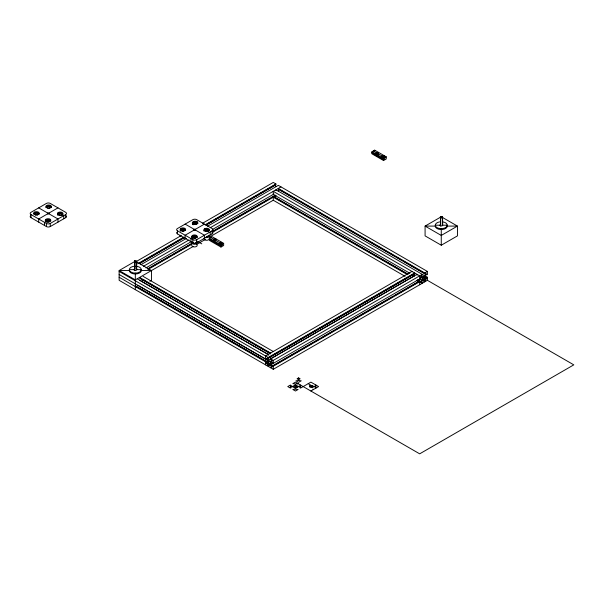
<?xml version="1.0" encoding="UTF-8"?>
<svg xmlns="http://www.w3.org/2000/svg" width="604" height="604" viewBox="0 0 604 604"><rect width="100%" height="100%" fill="white"/><g stroke="black" fill="none" stroke-linecap="round" stroke-linejoin="round"><path stroke-width="0.91" d="M270.373 363.185L270.237 363.668A1.359 0.785 60 0 1 269.158 363.555L268.923 363.314A1.359 0.785 60 0 1 268.478 361.804L268.569 361.592A1.359 0.785 60 0 1 269.656 361.698L269.89 361.939A1.359 0.785 60 0 1 270.373 363.185L270.909 363.495L272.442 362.611M213.944 240.724L214.579 240.339L215.258 240.702M377.832 154.277L377.168 153.816L376.564 154.299M278.21 191.189L279.229 189.422L284.922 192.714M275.613 195.809L274.684 197.41L407.277 273.959M417.945 279.878L420.392 281.29L420.392 282.355L421.101 281.94L422.03 280.339L422.03 277.697L420.399 276.753M271.528 360.935L270.6 358.867L273.257 360.407L422.332 274.337L422.332 275.16L421.411 275.696L421.411 276.519L422.332 277.047L424.627 275.726L425.646 273.959L425.646 273.242L424.725 273.778L278.308 189.248L278.308 188.425L424.725 272.955L427.383 271.423L427.383 274.488L426.673 274.903L426.673 273.839L425.035 275.847L425.035 278.497L426.054 279.086L426.673 278.731L426.673 277.659L425.042 276.723M221.155 245.919L209.399 239.222L209.399 238.248L212.095 236.685L223.654 243.359L223.654 245.496L220.958 247.051L220.958 246.168L222.31 245.254M382.974 158.95L371.988 152.971L383.548 159.645L383.548 160.528L386.243 158.973L386.243 156.836L374.684 150.162L371.988 151.725L371.988 152.699L383.548 159.373L384.899 158.731M382.392 157.35L383.525 157.327M34.541 212.147L34.111 212.472A2.726 1.57 0 0 0 34.541 214.367L35.108 214.624A2.726 1.57 0 0 0 38.701 214.163A2.726 1.57 0 0 0 38.218 212.057A2.726 1.57 0 0 0 34.541 212.147L34.111 213.363A2.726 1.57 0 0 0 33.748 214.148M35.508 213.589L35.289 213.756A1.359 0.785 0 0 0 35.508 214.707L35.787 214.828A1.359 0.785 0 0 0 37.584 214.601A1.359 0.785 0 0 0 37.342 213.544A1.359 0.785 0 0 0 35.508 213.589L35.508 215.077M58.278 212.502L57.848 212.827A2.726 1.57 0 0 0 58.543 214.865A2.726 1.57 0 0 0 62.129 214.73L62.567 214.397A2.726 1.57 0 0 0 62.129 212.502L61.57 212.253A2.726 1.57 0 0 0 58.278 212.502L58.278 213.393A2.726 1.57 0 0 0 57.848 215.288M180.981 228.38L180.543 228.705A2.726 1.57 0 0 0 180.981 230.6L181.547 230.849A2.726 1.57 0 0 0 185.141 230.388A2.726 1.57 0 0 0 184.658 228.282A2.726 1.57 0 0 0 180.981 228.38L180.543 229.596A2.726 1.57 0 0 0 180.181 230.381M204.711 228.735L204.28 229.059A2.726 1.57 0 0 0 204.982 231.09A2.726 1.57 0 0 0 208.569 230.954L208.999 230.63A2.726 1.57 0 0 0 208.569 228.735L208.002 228.486A2.726 1.57 0 0 0 204.711 228.735L204.711 229.626M38.399 213.038L37.433 213.589L37.433 215.077M47.724 213.793L38.701 218.995L38.701 222.113M48.954 213.084L57.969 207.874M31 214.548L46.41 223.45A2.726 1.57 0 0 0 50.26 223.45L65.677 214.548A2.726 1.57 0 0 0 65.677 212.321L50.26 203.427A2.726 1.57 0 0 0 46.41 203.427L31 212.321A2.726 1.57 0 0 0 31 214.548L31 217.667L46.41 226.56A2.726 1.57 0 0 0 50.26 226.56L65.677 217.667A2.726 1.57 0 0 0 66.108 215.764M194.118 223.148L193.899 223.314A1.359 0.785 0 0 0 194.397 224.386M184.832 229.263L183.873 229.822A1.359 0.785 0 0 1 183.986 230.856A1.359 0.785 0 0 1 182.227 231.06L181.993 230.962A1.359 0.785 0 0 1 181.728 229.988L181.94 229.822A1.359 0.785 0 0 1 182.227 229.701M135.319 261.185L119.139 270.532L119.139 280.316L273.257 369.301L427.383 280.316L573.8 364.854L419.674 453.838L295.469 382.128L292.812 383.661L295.062 383.895L295.062 385.073L292.774 386.394L290.207 385.986L291.136 385.45L290.418 385.042L287.761 386.575L290.418 388.108L291.136 387.7L290.207 387.164L290.826 386.809L292.872 386.809L295.16 388.13L295.16 389.195L292.812 389.489L295.469 391.022L298.127 389.489L295.877 389.255L295.877 388.078L298.165 386.749L300.014 386.749L300.732 387.164L299.803 387.7L300.52 388.108L310.879 382.128L318.587 386.575L310.879 391.022M136.602 261.336L181.343 235.507M202.491 223.299L273.257 182.438L275.915 183.971L275.915 184.794L205.964 225.186M194.156 230.026L185.141 235.228L185.141 238.346M195.386 229.309L204.409 224.107M137.637 263.812L184.001 237.04M205.149 224.831L275.915 183.971M139.154 263.404L144.847 260.113M146.47 259.176L162.74 249.784M164.363 248.848L174.126 243.208M175.756 242.272L177.38 241.328M179.011 240.392L181.449 238.98M206.666 224.424L221.306 215.968M222.936 215.032L235.945 207.519M237.576 206.576L243.269 203.291M244.899 202.348L274.994 184.975M139.154 263.518L183.888 237.682M206.666 224.537L274.994 185.088L275.915 186.689M139.26 263.691L184.816 237.395M140.838 264.718L186.387 238.421M207.542 226.213L278.308 185.352L427.383 271.423M143.495 266.258L189.044 239.954M210.2 227.746L280.966 186.885M145.934 267.919L191.581 241.502M212.638 229.407L273.974 193.997M177.433 230.781L192.85 239.675A2.726 1.57 0 0 0 196.7 239.675L212.11 230.781A2.726 1.57 0 0 0 212.11 228.554L196.7 219.66A2.726 1.57 0 0 0 192.85 219.66L177.433 228.554A2.726 1.57 0 0 0 177.433 230.781L177.433 233.891L192.85 242.793A2.726 1.57 0 0 0 196.7 242.793L212.11 233.891A2.726 1.57 0 0 0 212.819 232.374M147.663 268.856L191.589 243.495M212.736 231.287L275.371 195.122M147.859 269.097L149.49 268.161M151.113 267.217L156.806 263.933M158.437 262.989L171.453 255.477M173.076 254.541L191.785 243.737M213.748 231.06L215.379 230.116M217.002 229.18L255.235 207.104M256.859 206.168L262.551 202.876M264.182 201.94L269.875 198.656M271.506 197.712L273.944 196.308M148.38 269.263L191.491 244.378M212.638 232.162L276.088 195.537M193.204 246.455L135.319 279.871L119.139 270.532L129.324 270.532L129.324 269.641L134.556 269.641L134.556 261.63C138.467 262.355 136.036 260.211 134.435 261.041L134.684 270.335L134.662 260.943M196.459 244.575L205.42 239.403M209.497 237.047L273.038 200.362M141.646 281.343L144.031 279.969M215.953 238.912L215.062 240.445M149.883 281.253L151.498 280.316L151.498 270.532L136.127 261.653M221.728 242.249L220.845 243.782M378.542 152.389L377.651 153.922M209.399 238.248L220.958 244.922L223.654 243.359M384.318 155.726L383.434 157.259M371.988 151.725L383.548 158.399L386.243 156.836M440.459 217.221L425.088 226.092L425.088 235.885L441.267 245.224L457.454 235.885L457.454 226.092L442.075 217.221M411.973 271.423L265.556 355.952L265.556 359.025L266.266 358.61M119.139 271.423L268.214 357.493L414.631 272.955L414.631 273.778L268.214 358.315L267.285 357.779L268.214 360.203L270.501 361.524L272.132 360.588M267.285 358.489L271.355 356.141M272.978 355.205L278.678 351.913M280.301 350.977L281.932 350.041M283.555 349.097L285.994 347.693M287.625 346.749L293.317 343.465M294.941 342.521L300.641 339.237M302.264 338.293L329.92 322.332M331.551 321.388L337.243 318.104M338.867 317.16L340.497 316.224M342.121 315.288L344.559 313.876M346.19 312.94L351.883 309.648M353.514 308.712L359.206 305.42M360.83 304.484L384.423 290.864M386.047 289.928L399.063 282.408M400.686 281.472L406.386 278.187M408.01 277.244L413.702 273.959L414.631 275.673L268.214 360.203M267.285 358.602L413.702 274.065M267.995 360.377L265.556 361.781L265.556 364.854M270.6 358.867L417.017 274.337L417.017 275.16M119.139 277.251L266.266 362.196L268.704 360.784M266.266 362.196L266.266 363.261L268.704 361.856M268.606 362.732L266.976 363.676L266.266 363.261M268.916 363.382L267.285 364.318L267.285 365.027L268.214 365.563L269.837 364.627M267.285 365.027L268.916 364.091M421.003 277.108L420.392 277.462L420.392 278.527L270.909 364.763L272.547 366.885L272.547 365.82L418.965 281.29M270.652 364.975L268.214 366.386L268.214 365.563M425.035 277.228L424.363 278.172A1.359 0.785 -60 0 1 423.283 279.312L423.049 279.335A1.359 0.785 -60 0 1 422.596 278.346L422.694 278.021A1.359 0.785 -60 0 1 423.781 276.874L424.008 276.851A1.359 0.785 -60 0 1 424.491 277.538L422.966 276.655M271.928 366.53L275.998 364.182M277.621 363.246L312.6 343.049M314.231 342.113L319.924 338.821M321.547 337.885L334.563 330.373M336.194 329.429L371.166 309.24M372.796 308.297L378.489 305.012M380.112 304.069L393.129 296.556M394.759 295.62L418.346 282L417.326 280.233M272.547 365.82L273.257 366.235L420.392 281.29M426.673 277.659L427.383 277.251L427.383 280.316M424.725 279.139L422.43 280.467L421.411 282.234L421.411 282.944L422.332 282.408L422.332 283.231M423.094 280.09L424.725 281.034L425.646 280.498L425.646 279.675L424.023 278.738M298.127 383.661L297.417 384.068L296.488 383.54L295.779 383.948L295.779 385.02L298.066 386.341L300.113 386.341L300.732 385.986L299.803 385.45L300.52 385.042M310.879 386.575L312.381 385.707L313.484 386.341L315.522 386.341L316.141 385.986L315.212 385.45L315.93 385.042M315.93 388.108L315.212 387.7L316.141 387.164L315.431 386.749L313.582 386.749L312.381 387.443L309.376 385.707M299.561 378.451L298.95 378.655A1.359 0.785 0 0 1 297.629 378.451M440.391 216.602L441.969 216.526L442.634 217.213A1.359 0.785 0 0 1 440.89 217.953L440.391 216.602L440.633 225.896L440.633 217.885M440.61 224.514L440.324 224.635A1.359 0.785 0 0 0 439.908 225.186L439.946 225.39A1.359 0.785 0 0 0 440.565 225.881L440.89 225.964A1.359 0.785 0 0 0 442.634 225.224L447.262 225.209L447.262 226.092A5.995 3.458 0 0 1 440.49 229.528A5.995 3.458 0 0 1 435.476 225.201M220.037 243.729L220.687 243.714M440.505 217.198L442.626 217.198M440.505 225.209L435.273 225.209L435.273 226.092L425.088 226.092L441.267 235.439L457.454 226.092L447.262 226.092M151.498 270.532L141.313 270.532L141.313 269.641L136.678 269.641A1.359 0.785 0 0 1 134.941 270.396L134.617 270.313A1.359 0.785 0 0 1 133.997 269.829L133.96 269.626A1.359 0.785 0 0 1 134.375 269.074L134.994 268.878L134.994 260.868M371.988 152.616L371.988 153.861L383.548 160.528M209.399 239.131L209.399 240.377L220.958 247.051M209.399 239.222L220.958 246.168M197.01 221.706L196.443 221.457A2.726 1.57 0 0 0 193.152 221.706L192.721 222.03A2.726 1.57 0 0 0 193.522 224.107A2.726 1.57 0 0 0 197.168 223.827A2.726 1.57 0 0 0 197.01 221.706L197.01 222.589A2.726 1.57 0 0 1 197.802 223.707M197.01 222.589L196.443 222.34A2.726 1.57 0 0 0 193.152 222.589L192.721 222.921A2.726 1.57 0 0 0 192.721 224.492M192.54 237.629L193.106 237.878A2.726 1.57 0 0 0 196.391 237.629L196.821 237.304A2.726 1.57 0 0 0 196.028 235.228A2.726 1.57 0 0 0 192.382 235.507A2.726 1.57 0 0 0 192.54 237.629L192.54 238.52M50.57 205.473L50.004 205.224A2.726 1.57 0 0 0 46.719 205.473L46.289 205.798A2.726 1.57 0 0 0 47.082 207.874A2.726 1.57 0 0 0 50.736 207.595A2.726 1.57 0 0 0 50.57 205.473L50.57 206.364A2.726 1.57 0 0 1 51.37 207.474M50.57 206.364L50.004 206.115A2.726 1.57 0 0 0 46.719 206.364L46.289 206.689A2.726 1.57 0 0 0 45.919 207.474M49.611 206.915L49.324 206.794A1.359 0.785 0 0 0 47.678 206.915L47.467 207.081A1.359 0.785 0 0 0 47.867 208.116A1.359 0.785 0 0 0 49.687 207.98A1.359 0.785 0 0 0 49.611 206.915L49.611 208.403M46.1 221.404L46.667 221.653A2.726 1.57 0 0 0 49.958 221.404L50.389 221.072A2.726 1.57 0 0 0 49.588 219.003A2.726 1.57 0 0 0 45.942 219.275A2.726 1.57 0 0 0 46.1 221.404L46.1 222.287M373.34 150.947L376.383 152.699L376.73 153.922M376.73 152.903L377.19 153.167M377.998 153.635L382.158 156.036L382.513 157.259M383.782 156.972L384.899 157.614M286.553 193.65L292.245 196.934M293.876 197.878L299.569 201.162M301.192 202.106L336.171 222.295M337.802 223.238L343.495 226.523M345.118 227.466L358.134 234.979M359.757 235.915L394.737 256.111M396.367 257.047L402.06 260.339M403.683 261.275L416.7 268.788M418.33 269.731L425.646 273.959M424.627 275.726L275.915 189.799L275.915 190.622M424.944 275.839L427.383 277.251M425.042 277.787L426.673 278.731M424.023 278.844L425.646 279.788M424.023 279.561L425.646 280.498M409.912 273.302L273.257 194.405L273.257 191.34L419.674 275.869L419.674 278.942M419.584 278.935L422.03 280.339M422.279 280.445L424.725 281.857L424.725 281.034M273.974 196.753L408.191 274.246M417.847 280.067L421.101 281.94M407.474 274.654L273.257 197.168L273.257 200.234L405.035 276.315M417.236 280.286L419.674 281.698L419.674 284.771M194.118 222.257L196.043 223.374M207.557 230.147L207.602 230.177A1.359 0.785 0 0 1 207.821 231.128L207.602 231.294A1.359 0.785 0 0 1 205.677 231.294A1.359 0.785 0 0 1 205.677 230.177M205.677 229.286L207.602 230.403M210.751 237.463L213.793 239.222L214.141 240.445M214.141 239.426L214.601 239.69M215.409 240.158L219.569 242.559L219.924 243.782M221.192 243.495L222.31 244.137M185.141 224.107L194.156 229.309M195.386 230.026L204.409 235.228L204.409 238.346M210.366 239.69L220.384 245.473M193.499 235.96L195.432 237.078L195.432 238.633M192.54 236.292L193.499 236.851A1.359 0.785 0 0 0 193.499 237.961L193.786 238.089A1.359 0.785 0 0 0 195.432 237.961L195.643 237.802A1.359 0.785 0 0 0 195.432 236.851M197.81 241.562L201.781 243.857M38.701 207.874L47.724 213.084M48.954 213.793L57.969 218.995L57.969 222.113M46.1 220.067L47.067 220.619L47.067 222.106M143.11 276.368L273.257 351.505M139.637 277.432L270.6 353.038L270.6 353.861L139.637 278.255M142.189 279.373L147.882 282.657M149.513 283.593L173.099 297.213M174.73 298.157L180.422 301.441M182.046 302.385L187.746 305.669M189.369 306.606L191.808 308.017M193.439 308.954L195.062 309.897M196.693 310.834L231.664 331.03M233.295 331.966L238.988 335.258M240.618 336.194L250.373 341.834M252.004 342.77L253.627 343.706M255.258 344.65L269.897 353.098M137.251 278.806L268.214 354.42L268.214 355.243M139.539 280.203L268.878 354.873M119.139 274.488L266.266 359.433L266.266 358.368L266.885 358.723L267.904 360.49L267.904 363.14M308.221 383.661L313.582 386.749M137.757 285.284L267.904 360.429M135.304 285.76L266.266 361.373M136.829 286.885L266.168 361.554M312.827 389.074L313.536 389.489M268.304 363.729L270.6 365.05L271.528 366.658L271.528 367.481L270.6 366.945L270.6 367.768M295.469 386.575L296.972 387.443M136.64 261.441L136.678 269.656L136.3 261.087M417.017 280.52L417.945 282.121M413.302 274.193L414.321 275.96M134.435 261.041L134.941 262.385A1.359 0.785 0 0 0 136.678 261.645M442.589 217.01L442.634 225.224L442.46 216.821M441.267 228.667L441.267 245.224M440.61 216.511L440.603 225.745M424.725 272.955L424.725 273.778M383.548 158.399L383.548 159.373M374.684 150.162L374.684 151.053M273.257 360.407L273.257 363.472L271.83 361.585L270.909 362.113L270.909 364.763M273.257 366.235L273.257 369.301M268.214 357.493L268.214 358.315M220.958 244.922L220.958 245.896M212.11 230.781L212.11 233.891M210.184 231.891L210.184 235.009M208.569 230.954L208.569 231.845M196.7 239.675L196.7 242.793M196.391 235.409L196.391 236.292M193.152 223.925L193.152 224.816M192.85 239.675L192.85 242.793M190.917 238.565L190.917 241.683M136.512 261.253L136.512 269.263M135.319 273.099L135.319 289.663M65.677 214.548L65.677 217.667M63.752 215.658L63.752 218.776M62.129 214.73L62.129 215.613M59.245 213.944L59.245 215.432M50.26 223.45L50.26 226.56M49.958 219.177L49.958 220.067M48.992 220.619L48.992 222.106M46.41 223.45L46.41 226.56M44.485 222.332L44.485 225.451M219.569 244.514A1.148 0.664 0 0 1 219.388 244.378M219.388 243.722A1.148 0.664 0 0 1 221.374 243.722M213.499 240.883A1.148 0.664 0 0 1 213.454 240.717M213.499 240.543A1.148 0.664 0 0 1 214.752 240.06A1.148 0.664 0 0 1 215.749 240.717M382.672 158.165A1.148 0.664 0 0 1 382.158 157.999M381.864 157.357A1.148 0.664 0 0 1 382.974 156.866A1.148 0.664 0 0 1 384.076 157.357M376.088 154.36A1.148 0.664 0 0 1 377.19 153.529A1.148 0.664 0 0 1 378.3 154.36M141.109 269.633A5.995 3.458 0 0 1 135.319 273.989A5.995 3.458 0 0 1 129.528 269.633M136.866 266.296A5.995 3.458 0 0 1 139.909 271.868A5.995 3.458 0 0 1 129.883 271.105A5.995 3.458 0 0 1 135.319 266.183M180.543 236.458A2.726 1.57 0 0 1 180.271 235.266M196.391 244.258A2.726 1.57 0 0 1 195.167 246.893A2.726 1.57 0 0 1 191.83 244.967M196.821 241.917A2.726 1.57 0 0 1 194.465 244.273A2.726 1.57 0 0 1 192.102 241.917M195.779 242.498A1.359 0.785 0 0 1 194.465 243.488A1.359 0.785 0 0 1 193.152 242.498M209.271 238.293A2.726 1.57 0 0 1 206.643 240.271A2.726 1.57 0 0 1 204.009 238.293M208.999 235.243A2.726 1.57 0 0 1 208.569 237.138A2.726 1.57 0 0 1 205.277 237.395M207.957 235.824A1.359 0.785 0 0 1 206.289 236.791M191.83 237.817A2.726 1.57 0 0 1 194.465 235.832A2.726 1.57 0 0 1 197.1 237.817M177.433 233.891A2.726 1.57 0 0 1 176.73 232.374M180.543 231.166A2.726 1.57 0 0 1 180.271 230.788M180.981 229.263A2.726 1.57 0 0 1 183.948 228.924A2.726 1.57 0 0 1 185.632 230.381M196.043 223.148A1.359 0.785 0 0 1 195.764 224.386M204.009 231.143A2.726 1.57 0 0 1 204.982 229.49A2.726 1.57 0 0 1 208.002 229.369L208.569 229.626A2.726 1.57 0 0 1 209.271 230.328M45.308 221.177A2.726 1.57 0 0 1 48.026 219.607A2.726 1.57 0 0 1 50.751 221.177M31 217.667A2.726 1.57 0 0 1 30.562 215.764M34.541 213.038A2.726 1.57 0 0 1 37.508 212.699A2.726 1.57 0 0 1 39.192 214.148M62.839 214.911A2.726 1.57 0 0 0 62.129 213.393L61.57 213.144A2.726 1.57 0 0 0 58.278 213.393M442.823 221.864A5.995 3.458 0 0 1 446.175 227.187A5.995 3.458 0 0 1 436.36 227.187A5.995 3.458 0 0 1 439.72 221.864M49.211 221.57L48.992 221.736A1.359 0.785 0 0 1 47.346 221.857L47.067 221.736A1.359 0.785 0 0 1 46.984 220.671A1.359 0.785 0 0 1 48.811 220.536A1.359 0.785 0 0 1 49.211 221.57M61.381 214.896L61.17 215.062A1.359 0.785 0 0 1 59.328 215.107A1.359 0.785 0 0 1 59.086 214.05A1.359 0.785 0 0 1 60.883 213.824L61.17 213.944A1.359 0.785 0 0 1 61.381 214.896M298.595 377.893L297.093 378.761L298.285 379.455L298.285 380.52L295.937 380.807L298.595 382.347L301.253 380.807L299.003 380.58L299.003 379.395L300.097 378.761L298.595 377.893M296.436 387.126L295.824 387.33A1.359 0.785 0 0 1 294.291 386.968L294.156 386.779A1.359 0.785 0 0 1 294.79 385.896L295.114 385.813A1.359 0.785 0 0 1 296.647 386.183L296.783 386.371A1.359 0.785 0 0 1 296.436 387.126M312.064 386.183L311.845 386.016A1.359 0.785 0 0 0 309.648 386.243A1.359 0.785 0 0 0 310.766 387.36A1.359 0.785 0 0 0 312.2 386.371L312.064 386.183M219.811 243.601A1.148 0.664 0 0 0 221.525 243.027A1.148 0.664 0 0 0 219.811 242.453A1.148 0.664 0 0 0 219.811 243.601M214.027 240.264A1.148 0.664 0 0 0 215.749 239.69A1.148 0.664 0 0 0 214.027 239.116A1.148 0.664 0 0 0 214.027 240.264M382.4 157.078A1.148 0.664 0 0 0 384.114 156.504A1.148 0.664 0 0 0 382.4 155.93A1.148 0.664 0 0 0 382.4 157.078M376.617 153.741A1.148 0.664 0 0 0 378.338 153.167A1.148 0.664 0 0 0 376.617 152.593A1.148 0.664 0 0 0 376.617 153.741M182.227 230.169A1.359 0.785 0 0 0 184.265 229.49A1.359 0.785 0 0 0 182.227 228.81A1.359 0.785 0 0 0 182.227 230.169M193.786 237.198A1.359 0.785 0 0 0 195.824 236.519A1.359 0.785 0 0 0 193.786 235.839A1.359 0.785 0 0 0 193.786 237.198M205.677 230.403A1.359 0.785 0 0 0 207.957 230.048A1.359 0.785 0 0 0 206.289 229.082A1.359 0.785 0 0 0 205.677 230.403M194.118 223.374A1.359 0.785 0 0 0 196.398 223.019A1.359 0.785 0 0 0 194.73 222.053A1.359 0.785 0 0 0 194.118 223.374M194.337 230.101A0.868 0.506 0 0 0 195.643 229.663A0.868 0.506 0 0 0 194.337 229.233A0.868 0.506 0 0 0 194.337 230.101M47.897 213.869A0.868 0.506 0 0 0 49.211 213.439A0.868 0.506 0 0 0 47.897 213.001A0.868 0.506 0 0 0 47.897 213.869"/></g></svg>
